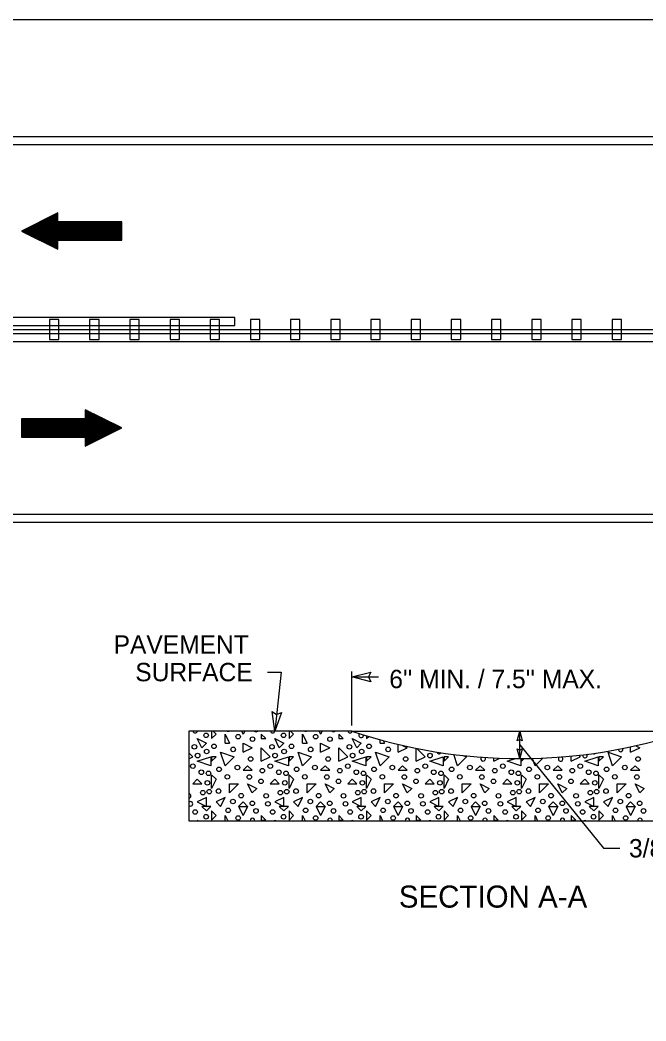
# Model space of a CAD drawing. Extents: x -2 to 1007, y -3 to 1000.
# Drawn here: x 6.99 to 15.23, y 10.69 to 23.88 of the extents above; entities that cross this region are included whole.
import ezdxf

# ---------------------------------------------------------------- set-up
doc = ezdxf.new("R2010")
doc.units = 0
doc.layers.add('Level 1', color=7, linetype='Continuous')

msp = doc.modelspace()

# ---------------------------------------------------------------- linework, layer by layer
at = {"layer": 'Level 1'}
for p, q in [((9.82, 19.959), (6.066, 19.959)), ((9.82, 19.853), (9.82, 19.959)), ((6.172, 19.853), (9.82, 19.853)), ((6.224, 19.8), (36.196, 19.8)), ((10.249, 15.286), (10.43, 15.286)), ((10.43, 15.286), (10.343, 14.508)), ((11.357, 14.58), (11.357, 15.294)), ((11.357, 15.223), (11.712, 15.223)), ((9.214, 14.508), (9.214, 13.328)), ((11.357, 14.508), (9.214, 14.508)), ((9.511, 14.508), (9.511, 14.409)), ((9.571, 14.469), (9.531, 14.508)), ((9.908, 14.508), (9.928, 14.469)), ((9.948, 14.508), (9.928, 14.469)), ((10.532, 14.508), (10.532, 14.409)), ((10.591, 14.469), (10.551, 14.508)), ((10.929, 14.508), (10.948, 14.469)), ((10.968, 14.508), (10.948, 14.469)), ((11.357, 14.508), (15.784, 14.508)), ((13.57, 14.147), (13.57, 14.508)), ((9.511, 14.409), (9.571, 14.469)), ((10.166, 14.469), (10.166, 14.409)), ((10.226, 14.409), (10.166, 14.469)), ((10.166, 14.409), (10.226, 14.409)), ((10.532, 14.409), (10.591, 14.469)), ((11.187, 14.469), (11.187, 14.409)), ((11.246, 14.409), (11.187, 14.469)), ((11.187, 14.409), (11.246, 14.409)), ((11.552, 14.446), (11.552, 14.409)), ((11.552, 14.409), (11.581, 14.438)), ((9.384, 14.29), (9.443, 14.349)), ((9.69, 14.349), (9.749, 14.349)), ((9.928, 14.23), (10.047, 14.29)), ((10.404, 14.29), (10.464, 14.349)), ((10.71, 14.349), (10.77, 14.349)), ((10.948, 14.23), (11.068, 14.29)), ((11.425, 14.29), (11.484, 14.349)), ((11.731, 14.349), (11.79, 14.349)), ((11.969, 14.23), (12.088, 14.29)), ((13.57, 14.327), (14.673, 12.965)), ((15.031, 14.23), (15.15, 14.29)), ((9.214, 14.145), (9.265, 14.171)), ((9.324, 14.111), (9.503, 14.171)), ((9.503, 14.052), (9.324, 14.111)), ((9.503, 14.171), (9.503, 14.052)), ((9.511, 14.171), (9.511, 14.111)), ((9.511, 14.111), (9.571, 14.171)), ((9.571, 14.171), (9.511, 14.171)), ((9.69, 14.052), (9.809, 14.171)), ((10.166, 14.111), (10.285, 14.171)), ((10.345, 14.111), (10.523, 14.171)), ((10.523, 14.052), (10.345, 14.111)), ((10.523, 14.171), (10.523, 14.052)), ((10.532, 14.171), (10.532, 14.111)), ((10.532, 14.111), (10.591, 14.171)), ((10.591, 14.171), (10.532, 14.171)), ((10.71, 14.052), (10.829, 14.171)), ((11.187, 14.111), (11.306, 14.171)), ((11.365, 14.111), (11.544, 14.171)), ((11.544, 14.052), (11.365, 14.111)), ((11.544, 14.171), (11.544, 14.052)), ((11.552, 14.171), (11.552, 14.111)), ((11.552, 14.111), (11.612, 14.171)), ((11.612, 14.171), (11.552, 14.171)), ((11.731, 14.052), (11.85, 14.171)), ((12.207, 14.111), (12.326, 14.171)), ((12.386, 14.111), (12.564, 14.171)), ((12.564, 14.052), (12.386, 14.111)), ((12.564, 14.171), (12.564, 14.052)), ((12.573, 14.171), (12.573, 14.111)), ((12.573, 14.111), (12.632, 14.171)), ((12.632, 14.171), (12.573, 14.171)), ((12.751, 14.052), (12.87, 14.171)), ((13.228, 14.111), (13.308, 14.152)), ((13.406, 14.111), (13.513, 14.147)), ((13.585, 14.052), (13.406, 14.111)), ((13.585, 14.147), (13.585, 14.052)), ((13.593, 14.147), (13.593, 14.111)), ((13.593, 14.111), (13.629, 14.147)), ((13.772, 14.052), (13.873, 14.153)), ((14.248, 14.111), (14.367, 14.171)), ((14.427, 14.111), (14.605, 14.171)), ((14.605, 14.052), (14.427, 14.111)), ((14.605, 14.171), (14.605, 14.052)), ((14.614, 14.171), (14.614, 14.111)), ((14.614, 14.111), (14.673, 14.171)), ((14.673, 14.171), (14.614, 14.171)), ((14.792, 14.052), (14.911, 14.171)), ((9.928, 13.992), (10.047, 13.992)), ((10.948, 13.992), (11.068, 13.992)), ((11.969, 13.992), (12.088, 13.992)), ((12.989, 13.992), (13.109, 13.992)), ((14.01, 13.992), (14.129, 13.992)), ((15.031, 13.992), (15.15, 13.992)), ((9.511, 13.933), (9.571, 13.873)), ((9.511, 13.754), (9.511, 13.933)), ((9.571, 13.873), (9.511, 13.754)), ((10.532, 13.933), (10.591, 13.873)), ((10.532, 13.754), (10.532, 13.933)), ((10.591, 13.873), (10.532, 13.754)), ((11.552, 13.933), (11.612, 13.873)), ((11.552, 13.754), (11.552, 13.933)), ((11.612, 13.873), (11.552, 13.754)), ((12.573, 13.933), (12.632, 13.873)), ((12.573, 13.754), (12.573, 13.933)), ((12.632, 13.873), (12.573, 13.754)), ((13.593, 13.933), (13.653, 13.873)), ((13.593, 13.754), (13.593, 13.933)), ((13.653, 13.873), (13.593, 13.754)), ((14.614, 13.933), (14.673, 13.873)), ((14.614, 13.754), (14.614, 13.933)), ((14.673, 13.873), (14.614, 13.754)), ((9.265, 13.814), (9.384, 13.814)), ((9.749, 13.695), (9.868, 13.814)), ((10.047, 13.695), (10.107, 13.754)), ((10.285, 13.814), (10.404, 13.814)), ((10.77, 13.695), (10.889, 13.814)), ((11.068, 13.695), (11.127, 13.754)), ((11.306, 13.814), (11.425, 13.814)), ((11.79, 13.695), (11.909, 13.814)), ((12.088, 13.695), (12.148, 13.754)), ((12.326, 13.814), (12.445, 13.814)), ((12.811, 13.695), (12.93, 13.814)), ((13.109, 13.695), (13.168, 13.754)), ((13.347, 13.814), (13.466, 13.814)), ((13.831, 13.695), (13.95, 13.814)), ((14.129, 13.695), (14.189, 13.754)), ((14.367, 13.814), (14.486, 13.814)), ((14.852, 13.695), (14.971, 13.814)), ((15.15, 13.695), (15.209, 13.754)), ((9.443, 13.635), (9.324, 13.575)), ((9.443, 13.516), (9.443, 13.635)), ((9.69, 13.635), (9.571, 13.575)), ((9.63, 13.516), (9.69, 13.635)), ((10.464, 13.635), (10.345, 13.575)), ((10.464, 13.516), (10.464, 13.635)), ((10.71, 13.635), (10.591, 13.575)), ((10.651, 13.516), (10.71, 13.635)), ((11.484, 13.635), (11.365, 13.575)), ((11.484, 13.516), (11.484, 13.635)), ((11.731, 13.635), (11.612, 13.575)), ((11.671, 13.516), (11.731, 13.635)), ((12.505, 13.635), (12.386, 13.575)), ((12.505, 13.516), (12.505, 13.635)), ((12.751, 13.635), (12.632, 13.575)), ((12.692, 13.516), (12.751, 13.635)), ((13.525, 13.635), (13.406, 13.575)), ((13.525, 13.516), (13.525, 13.635)), ((13.772, 13.635), (13.653, 13.575)), ((13.712, 13.516), (13.772, 13.635)), ((14.546, 13.635), (14.427, 13.575)), ((14.546, 13.516), (14.546, 13.635)), ((14.792, 13.635), (14.673, 13.575)), ((14.733, 13.516), (14.792, 13.635)), ((9.324, 13.575), (9.443, 13.516)), ((9.384, 13.516), (9.443, 13.456)), ((9.503, 13.516), (9.384, 13.516)), ((9.443, 13.456), (9.503, 13.516)), ((9.571, 13.397), (9.511, 13.456)), ((9.511, 13.456), (9.511, 13.337)), ((9.571, 13.575), (9.63, 13.516)), ((9.928, 13.575), (9.868, 13.516)), ((9.868, 13.516), (9.987, 13.516)), ((9.868, 13.516), (9.928, 13.397)), ((9.868, 13.516), (9.987, 13.516)), ((9.928, 13.575), (9.987, 13.516)), ((9.987, 13.516), (9.928, 13.397)), ((10.345, 13.575), (10.464, 13.516)), ((10.404, 13.516), (10.464, 13.456)), ((10.523, 13.516), (10.404, 13.516)), ((10.464, 13.456), (10.523, 13.516)), ((10.591, 13.397), (10.532, 13.456)), ((10.532, 13.456), (10.532, 13.337)), ((10.591, 13.575), (10.651, 13.516)), ((10.948, 13.575), (10.889, 13.516)), ((10.889, 13.516), (11.008, 13.516)), ((10.889, 13.516), (10.948, 13.397)), ((10.889, 13.516), (11.008, 13.516)), ((10.948, 13.575), (11.008, 13.516)), ((11.008, 13.516), (10.948, 13.397)), ((11.365, 13.575), (11.484, 13.516)), ((11.425, 13.516), (11.484, 13.456)), ((11.544, 13.516), (11.425, 13.516)), ((11.484, 13.456), (11.544, 13.516)), ((11.612, 13.397), (11.552, 13.456)), ((11.552, 13.456), (11.552, 13.337)), ((11.612, 13.575), (11.671, 13.516)), ((11.969, 13.575), (11.909, 13.516)), ((11.909, 13.516), (12.028, 13.516)), ((11.909, 13.516), (11.969, 13.397)), ((11.909, 13.516), (12.028, 13.516)), ((11.969, 13.575), (12.028, 13.516)), ((12.028, 13.516), (11.969, 13.397)), ((12.386, 13.575), (12.505, 13.516)), ((12.445, 13.516), (12.505, 13.456)), ((12.564, 13.516), (12.445, 13.516)), ((12.505, 13.456), (12.564, 13.516)), ((12.632, 13.397), (12.573, 13.456)), ((12.573, 13.456), (12.573, 13.337)), ((12.632, 13.575), (12.692, 13.516)), ((12.989, 13.575), (12.93, 13.516)), ((12.93, 13.516), (13.049, 13.516)), ((12.93, 13.516), (12.989, 13.397)), ((12.93, 13.516), (13.049, 13.516)), ((12.989, 13.575), (13.049, 13.516)), ((13.049, 13.516), (12.989, 13.397)), ((13.406, 13.575), (13.525, 13.516)), ((13.466, 13.516), (13.525, 13.456)), ((13.585, 13.516), (13.466, 13.516)), ((13.525, 13.456), (13.585, 13.516)), ((13.653, 13.397), (13.593, 13.456)), ((13.593, 13.456), (13.593, 13.337)), ((13.653, 13.575), (13.712, 13.516)), ((14.01, 13.575), (13.95, 13.516)), ((13.95, 13.516), (14.07, 13.516)), ((13.95, 13.516), (14.01, 13.397)), ((13.95, 13.516), (14.07, 13.516)), ((14.01, 13.575), (14.07, 13.516)), ((14.07, 13.516), (14.01, 13.397)), ((14.427, 13.575), (14.546, 13.516)), ((14.486, 13.516), (14.546, 13.456)), ((14.605, 13.516), (14.486, 13.516)), ((14.546, 13.456), (14.605, 13.516)), ((14.673, 13.397), (14.614, 13.456)), ((14.614, 13.456), (14.614, 13.337)), ((14.673, 13.575), (14.733, 13.516)), ((15.031, 13.575), (14.971, 13.516)), ((14.971, 13.516), (15.09, 13.516)), ((14.971, 13.516), (15.031, 13.397)), ((14.971, 13.516), (15.09, 13.516)), ((15.031, 13.575), (15.09, 13.516)), ((15.09, 13.516), (15.031, 13.397)), ((9.214, 13.328), (17.926, 13.328)), ((9.511, 13.337), (9.571, 13.397)), ((10.166, 13.397), (10.166, 13.337)), ((10.226, 13.337), (10.166, 13.397)), ((10.166, 13.337), (10.226, 13.337)), ((10.532, 13.337), (10.591, 13.397)), ((11.187, 13.397), (11.187, 13.337)), ((11.246, 13.337), (11.187, 13.397)), ((11.187, 13.337), (11.246, 13.337)), ((11.552, 13.337), (11.612, 13.397)), ((12.207, 13.397), (12.207, 13.337)), ((12.267, 13.337), (12.207, 13.397)), ((12.207, 13.337), (12.267, 13.337)), ((12.573, 13.337), (12.632, 13.397)), ((13.228, 13.397), (13.228, 13.337)), ((13.287, 13.337), (13.228, 13.397)), ((13.228, 13.337), (13.287, 13.337)), ((13.593, 13.337), (13.653, 13.397)), ((14.248, 13.397), (14.248, 13.337)), ((14.308, 13.337), (14.248, 13.397)), ((14.248, 13.337), (14.308, 13.337)), ((14.614, 13.337), (14.673, 13.397)), ((14.673, 12.965), (14.888, 12.965))]:
    msp.add_line(p, q, dxfattribs=at)
for points in [[(-1.635, -2.824), (42.365, -2.824), (42.365, 23.877), (-1.635, 23.877)], [(7.008, 21.096), (7.488, 20.856), (7.488, 20.977), (8.328, 20.977), (8.328, 21.217), (7.488, 21.217), (7.488, 21.337)], [(7.377, 19.668), (7.5, 19.668), (7.5, 19.932), (7.377, 19.932)], [(7.906, 19.668), (8.03, 19.668), (8.03, 19.932), (7.906, 19.932)], [(8.435, 19.668), (8.559, 19.668), (8.559, 19.932), (8.435, 19.932)], [(8.965, 19.668), (9.088, 19.668), (9.088, 19.932), (8.965, 19.932)], [(9.494, 19.668), (9.617, 19.668), (9.617, 19.932), (9.494, 19.932)], [(10.023, 19.668), (10.147, 19.668), (10.147, 19.932), (10.023, 19.932)], [(10.552, 19.668), (10.676, 19.668), (10.676, 19.932), (10.552, 19.932)], [(11.082, 19.668), (11.205, 19.668), (11.205, 19.932), (11.082, 19.932)], [(11.611, 19.668), (11.734, 19.668), (11.734, 19.932), (11.611, 19.932)], [(12.14, 19.668), (12.264, 19.668), (12.264, 19.932), (12.14, 19.932)], [(12.669, 19.668), (12.793, 19.668), (12.793, 19.932), (12.669, 19.932)], [(13.199, 19.668), (13.322, 19.668), (13.322, 19.932), (13.199, 19.932)], [(13.728, 19.668), (13.851, 19.668), (13.851, 19.932), (13.728, 19.932)], [(14.257, 19.668), (14.381, 19.668), (14.381, 19.932), (14.257, 19.932)], [(14.786, 19.668), (14.91, 19.668), (14.91, 19.932), (14.786, 19.932)], [(8.328, 18.503), (7.848, 18.742), (7.848, 18.622), (7.008, 18.622), (7.008, 18.382), (7.848, 18.382), (7.848, 18.262)], [(11.357, 15.223), (11.611, 15.286), (11.579, 15.223), (11.611, 15.159)], [(10.343, 14.508), (10.308, 14.768), (10.368, 14.729), (10.434, 14.754)], [(13.57, 14.508), (13.602, 14.381), (13.57, 14.397), (13.538, 14.381)], [(13.57, 14.147), (13.538, 14.274), (13.57, 14.258), (13.602, 14.274)]]:
    msp.add_lwpolyline(points, close=True, dxfattribs=at)
for points in [[(5.879, 22.34), (36.544, 22.34)], [(5.879, 22.235), (36.544, 22.235)], [(7.285, 21.235), (7.488, 21.235)], [(7.285, 21.235), (7.488, 21.235)], [(7.309, 21.247), (7.488, 21.247)], [(7.333, 21.259), (7.488, 21.259)], [(7.357, 21.271), (7.488, 21.271)], [(7.38, 21.283), (7.488, 21.283)], [(7.404, 21.295), (7.488, 21.295)], [(7.428, 21.307), (7.488, 21.307)], [(7.452, 21.319), (7.488, 21.319)], [(7.476, 21.331), (7.488, 21.331)], [(7.022, 21.102), (8.328, 21.102)], [(7.046, 21.115), (8.328, 21.115)], [(7.07, 21.127), (8.328, 21.127)], [(7.093, 21.139), (8.328, 21.139)], [(7.117, 21.151), (8.328, 21.151)], [(7.141, 21.163), (8.328, 21.163)], [(7.165, 21.175), (8.328, 21.175)], [(7.189, 21.187), (8.328, 21.187)], [(7.213, 21.199), (8.328, 21.199)], [(7.237, 21.211), (8.328, 21.211)], [(7.261, 21.223), (7.488, 21.223)], [(7.018, 21.091), (8.328, 21.091)], [(7.042, 21.079), (8.328, 21.079)], [(7.042, 21.079), (8.328, 21.079)], [(7.066, 21.066), (8.328, 21.066)], [(7.09, 21.055), (8.328, 21.055)], [(7.114, 21.043), (8.328, 21.043)], [(7.138, 21.031), (8.328, 21.031)], [(7.162, 21.019), (8.328, 21.019)], [(7.186, 21.007), (8.328, 21.007)], [(7.21, 20.995), (8.328, 20.995)], [(7.235, 20.983), (8.328, 20.983)], [(7.247, 20.977), (8.328, 20.977)], [(7.271, 20.965), (7.488, 20.965)], [(7.295, 20.953), (7.488, 20.953)], [(7.319, 20.941), (7.488, 20.941)], [(7.343, 20.929), (7.488, 20.929)], [(7.367, 20.917), (7.488, 20.917)], [(7.391, 20.905), (7.488, 20.905)], [(7.415, 20.893), (7.488, 20.893)], [(7.439, 20.881), (7.488, 20.881)], [(7.463, 20.869), (7.488, 20.869)], [(7.487, 20.857), (7.488, 20.857)], [(5.572, 19.747), (18.288, 19.747)], [(5.678, 19.641), (18.288, 19.641)], [(7.848, 18.742), (7.848, 18.742)], [(7.872, 18.73), (7.848, 18.73)], [(8.089, 18.622), (7.008, 18.622)], [(8.101, 18.616), (7.008, 18.616)], [(8.125, 18.604), (7.008, 18.604)], [(7.896, 18.718), (7.848, 18.718)], [(7.921, 18.706), (7.848, 18.706)], [(7.945, 18.694), (7.848, 18.694)], [(7.969, 18.682), (7.848, 18.682)], [(7.993, 18.67), (7.848, 18.67)], [(8.017, 18.658), (7.848, 18.658)], [(8.041, 18.646), (7.848, 18.646)], [(8.065, 18.634), (7.848, 18.634)], [(8.149, 18.592), (7.008, 18.592)], [(8.174, 18.58), (7.008, 18.58)], [(8.197, 18.568), (7.008, 18.568)], [(8.222, 18.556), (7.008, 18.556)], [(8.246, 18.544), (7.008, 18.544)], [(8.27, 18.532), (7.008, 18.532)], [(8.294, 18.52), (7.008, 18.52)], [(8.294, 18.52), (7.008, 18.52)], [(8.318, 18.508), (7.008, 18.508)], [(8.314, 18.496), (7.008, 18.496)], [(8.29, 18.484), (7.008, 18.484)], [(8.266, 18.472), (7.008, 18.472)], [(8.242, 18.46), (7.008, 18.46)], [(8.219, 18.448), (7.008, 18.448)], [(8.195, 18.436), (7.008, 18.436)], [(8.171, 18.424), (7.008, 18.424)], [(8.146, 18.412), (7.008, 18.412)], [(8.123, 18.4), (7.008, 18.4)], [(8.099, 18.388), (7.008, 18.388)], [(8.075, 18.376), (7.848, 18.376)], [(8.051, 18.364), (7.848, 18.364)], [(8.051, 18.364), (7.848, 18.364)], [(8.027, 18.352), (7.848, 18.352)], [(8.003, 18.34), (7.848, 18.34)], [(7.979, 18.328), (7.848, 18.328)], [(7.955, 18.316), (7.848, 18.316)], [(7.931, 18.304), (7.848, 18.304)], [(7.908, 18.292), (7.848, 18.292)], [(7.883, 18.28), (7.848, 18.28)], [(7.859, 18.268), (7.848, 18.268)], [(5.879, 17.365), (36.544, 17.365)], [(5.879, 17.26), (36.544, 17.26)], [(9.384, 14.29), (9.324, 14.409), (9.443, 14.349)], [(9.69, 14.349), (9.69, 14.469), (9.749, 14.349)], [(10.404, 14.29), (10.345, 14.409), (10.464, 14.349)], [(10.71, 14.349), (10.71, 14.469), (10.77, 14.349)], [(11.425, 14.29), (11.365, 14.409), (11.484, 14.349)], [(11.731, 14.349), (11.731, 14.395)], [(11.773, 14.383), (11.79, 14.349)], [(9.928, 14.23), (9.928, 14.349), (10.047, 14.29)], [(10.166, 14.111), (10.166, 14.29), (10.285, 14.171)], [(10.948, 14.23), (10.948, 14.349), (11.068, 14.29)], [(11.187, 14.111), (11.187, 14.29), (11.306, 14.171)], [(11.969, 14.23), (11.969, 14.334)], [(12.027, 14.32), (12.088, 14.29)], [(12.207, 14.111), (12.207, 14.282)], [(12.217, 14.28), (12.326, 14.171)], [(15.031, 14.23), (15.031, 14.302)], [(15.097, 14.316), (15.15, 14.29)], [(9.214, 14.222), (9.265, 14.171)], [(9.69, 14.052), (9.63, 14.23), (9.809, 14.171)], [(10.71, 14.052), (10.651, 14.23), (10.829, 14.171)], [(11.731, 14.052), (11.671, 14.23), (11.85, 14.171)], [(12.751, 14.052), (12.701, 14.201)], [(12.822, 14.187), (12.87, 14.171)], [(13.228, 14.111), (13.228, 14.155)], [(13.772, 14.052), (13.74, 14.149)], [(14.248, 14.111), (14.248, 14.18)], [(14.348, 14.19), (14.367, 14.171)], [(14.792, 14.052), (14.733, 14.23), (14.911, 14.171)], [(9.928, 13.992), (9.987, 14.052), (10.047, 13.992)], [(10.948, 13.992), (11.008, 14.052), (11.068, 13.992)], [(11.969, 13.992), (12.028, 14.052), (12.088, 13.992)], [(12.989, 13.992), (13.049, 14.052), (13.109, 13.992)], [(14.01, 13.992), (14.07, 14.052), (14.129, 13.992)], [(15.031, 13.992), (15.09, 14.052), (15.15, 13.992)], [(9.265, 13.814), (9.324, 13.873), (9.384, 13.814)], [(10.285, 13.814), (10.345, 13.873), (10.404, 13.814)], [(11.306, 13.814), (11.365, 13.873), (11.425, 13.814)], [(12.326, 13.814), (12.386, 13.873), (12.445, 13.814)], [(13.347, 13.814), (13.406, 13.873), (13.466, 13.814)], [(14.367, 13.814), (14.427, 13.873), (14.486, 13.814)], [(9.749, 13.695), (9.749, 13.814), (9.868, 13.814)], [(10.047, 13.695), (9.987, 13.814), (10.107, 13.754)], [(10.77, 13.695), (10.77, 13.814), (10.889, 13.814)], [(11.068, 13.695), (11.008, 13.814), (11.127, 13.754)], [(11.79, 13.695), (11.79, 13.814), (11.909, 13.814)], [(12.088, 13.695), (12.028, 13.814), (12.148, 13.754)], [(12.811, 13.695), (12.811, 13.814), (12.93, 13.814)], [(13.109, 13.695), (13.049, 13.814), (13.168, 13.754)], [(13.831, 13.695), (13.831, 13.814), (13.95, 13.814)], [(14.129, 13.695), (14.07, 13.814), (14.189, 13.754)], [(14.852, 13.695), (14.852, 13.814), (14.971, 13.814)], [(15.15, 13.695), (15.09, 13.814), (15.209, 13.754)], [(9.329, 13.328), (9.324, 13.337), (9.342, 13.328)], [(9.69, 13.328), (9.69, 13.397), (9.724, 13.328)], [(10.349, 13.328), (10.345, 13.337), (10.362, 13.328)], [(10.71, 13.328), (10.71, 13.397), (10.744, 13.328)], [(11.37, 13.328), (11.365, 13.337), (11.383, 13.328)], [(11.731, 13.328), (11.731, 13.397), (11.765, 13.328)], [(12.39, 13.328), (12.386, 13.337), (12.403, 13.328)], [(12.751, 13.328), (12.751, 13.397), (12.785, 13.328)], [(13.411, 13.328), (13.406, 13.337), (13.424, 13.328)], [(13.772, 13.328), (13.772, 13.397), (13.806, 13.328)], [(14.431, 13.328), (14.427, 13.337), (14.444, 13.328)], [(14.792, 13.328), (14.792, 13.397), (14.827, 13.328)]]:
    msp.add_lwpolyline(points, dxfattribs=at)
for centre in [(9.44, 14.452), (9.862, 14.435), (10.051, 14.403), (10.46, 14.452), (10.883, 14.435), (11.072, 14.403), (9.286, 14.302), (9.447, 14.239), (9.544, 14.308), (9.796, 14.267), (10.307, 14.302), (10.467, 14.239), (10.565, 14.308), (10.817, 14.267), (11.327, 14.302), (11.488, 14.239), (11.586, 14.308), (11.837, 14.267), (9.328, 14.186), (10.027, 14.141), (10.348, 14.186), (11.047, 14.141), (11.369, 14.186), (12.068, 14.141), (12.389, 14.186), (15.129, 14.141), (9.265, 14.046), (9.377, 13.966), (9.471, 13.952), (9.611, 14.004), (9.852, 14.029), (10.18, 13.987), (10.285, 14.046), (10.397, 13.966), (10.492, 13.952), (10.632, 14.004), (10.873, 14.029), (11.201, 13.987), (11.306, 14.046), (11.418, 13.966), (11.512, 13.952), (11.652, 14.004), (11.893, 14.029), (12.221, 13.987), (12.326, 14.046), (12.438, 13.966), (12.533, 13.952), (12.673, 14.004), (12.914, 14.029), (13.242, 13.987), (13.347, 14.046), (13.459, 13.966), (13.553, 13.952), (13.693, 14.004), (13.934, 14.029), (14.262, 13.987), (14.367, 14.046), (14.479, 13.966), (14.574, 13.952), (14.714, 14.004), (14.955, 14.029), (9.457, 13.826), (9.719, 13.906), (10.009, 13.903), (10.163, 13.847), (10.477, 13.826), (10.74, 13.906), (11.03, 13.903), (11.184, 13.847), (11.498, 13.826), (11.761, 13.906), (12.051, 13.903), (12.204, 13.847), (12.519, 13.826), (12.781, 13.906), (13.071, 13.903), (13.225, 13.847), (13.539, 13.826), (13.802, 13.906), (14.092, 13.903), (14.245, 13.847), (14.56, 13.826), (14.822, 13.906), (15.112, 13.903), (9.397, 13.697), (9.481, 13.711), (9.604, 13.718), (10.418, 13.697), (10.502, 13.711), (10.625, 13.718), (11.438, 13.697), (11.522, 13.711), (11.645, 13.718), (12.459, 13.697), (12.543, 13.711), (12.666, 13.718), (13.48, 13.697), (13.563, 13.711), (13.686, 13.718), (14.5, 13.697), (14.584, 13.711), (14.707, 13.718), (9.793, 13.581), (9.901, 13.658), (10.048, 13.557), (10.23, 13.655), (10.813, 13.581), (10.922, 13.658), (11.068, 13.557), (11.25, 13.655), (11.834, 13.581), (11.942, 13.658), (12.089, 13.557), (12.271, 13.655), (12.854, 13.581), (12.963, 13.658), (13.109, 13.557), (13.291, 13.655), (13.875, 13.581), (13.983, 13.658), (14.13, 13.557), (14.312, 13.655), (14.895, 13.581), (15.004, 13.658), (15.15, 13.557), (9.296, 13.443), (9.73, 13.464), (10.097, 13.457), (10.254, 13.55), (10.317, 13.443), (10.75, 13.464), (11.118, 13.457), (11.275, 13.55), (11.337, 13.443), (11.771, 13.464), (12.138, 13.457), (12.295, 13.55), (12.358, 13.443), (12.791, 13.464), (13.159, 13.457), (13.316, 13.55), (13.378, 13.443), (13.812, 13.464), (14.179, 13.457), (14.336, 13.55), (14.399, 13.443), (14.832, 13.464), (15.2, 13.457), (9.44, 13.38), (9.862, 13.363), (10.46, 13.38), (10.883, 13.363), (11.481, 13.38), (11.903, 13.363), (12.501, 13.38), (12.924, 13.363), (13.522, 13.38), (13.945, 13.363), (14.542, 13.38), (14.965, 13.363)]:
    msp.add_circle(centre, 0.03, dxfattribs=at)
for centre, radius, start, end in [((9.296, 14.515), 0.03, 192.9747, 347.0253), ((9.73, 14.536), 0.03, 246.9182, 293.0818), ((10.097, 14.529), 0.03, 222.9621, 317.0379), ((10.317, 14.515), 0.03, 192.9747, 347.0253), ((10.75, 14.536), 0.03, 246.9182, 293.0818), ((11.118, 14.529), 0.03, 222.9621, 317.0379), ((11.337, 14.515), 0.03, 192.9747, 342.3038), ((13.571, 21.091), 6.945, 251.4266, 288.5734), ((11.481, 14.452), 0.03, 130.3503, 14.7079), ((14.899, 14.267), 0.03, 175.4974, 26.529), ((12.508, 14.239), 0.03, 191.1274, 331.2541), ((13.088, 14.141), 0.03, 128.0659, 44.0024), ((14.109, 14.141), 0.03, 123.0361, 65.9974), ((14.43, 14.186), 0.03, 160.0249, 34.1544), ((14.549, 14.239), 0.03, 236.9244, 319.3268), ((9.209, 13.655), 0.03, 278.34, 81.66), ((9.234, 13.55), 0.03, 227.9643, 132.0357), ((10.051, 13.331), 0.03, 354.5273, 185.4727), ((11.072, 13.331), 0.03, 354.5273, 185.4727), ((12.092, 13.331), 0.03, 354.5273, 185.4727), ((13.113, 13.331), 0.03, 354.5273, 185.4727), ((14.133, 13.331), 0.03, 354.5273, 185.4727), ((15.154, 13.331), 0.03, 354.5273, 185.4727)]:
    msp.add_arc(centre, radius, start, end, dxfattribs=at)

# ---------------------------------------------------------------- texts
for s, height, p in [('PAVEMENT', 0.242, (8.222, 15.528)), ('SURFACE', 0.242, (8.507, 15.165)), ("6'' MIN. / 7.5'' MAX.", 0.242, (11.852, 15.074)), ("3/8'' MIN. / 1/2'' MAX.", 0.242, (15.009, 12.844)), ('SECTION A-A', 0.2904, (11.978, 12.183))]:
    msp.add_text(s, height=height, dxfattribs=at).set_placement(p)

doc.saveas('drawing.dxf')
